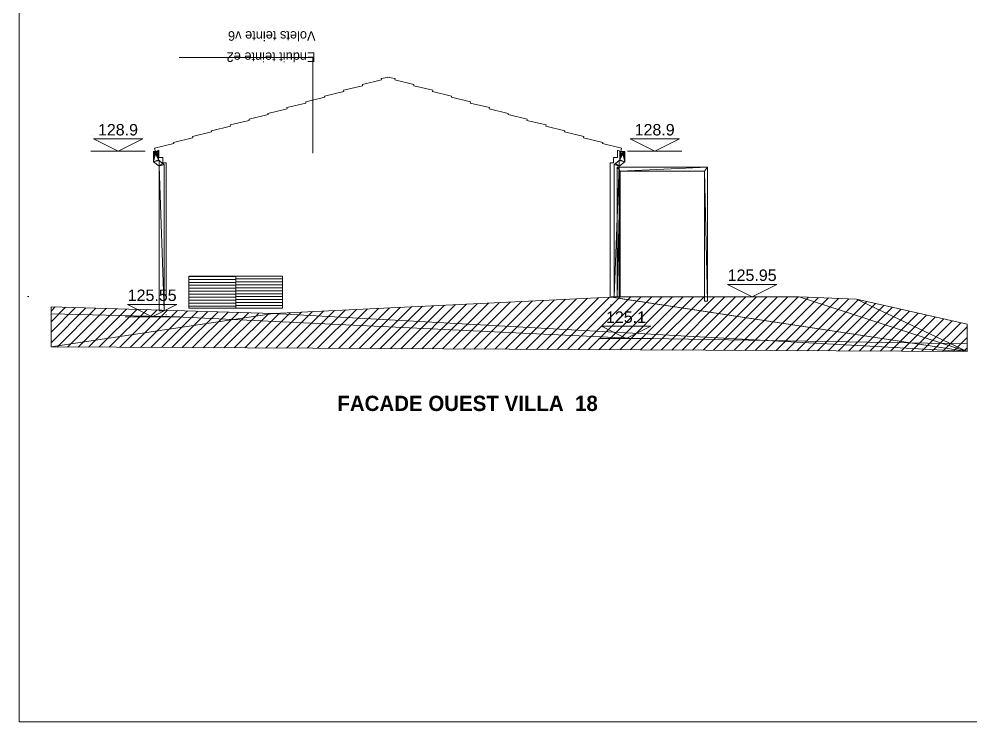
# Model space of a CAD drawing. Header units: metres. Extents: x -36.1 to 26, y -0.1 to 41.9.
# Drawn here: x -34.04 to -14.75, y -0.14 to 14.1 of the extents above; entities that cross this region are included whole.
import ezdxf
from ezdxf.enums import TextEntityAlignment as Align
from ezdxf.lldxf.tags import DXFTag

# ---------------------------------------------------------------- set-up
doc = ezdxf.new("R2010")
doc.units = ezdxf.units.M
doc.header["$MEASUREMENT"] = 0
for name, color, linetype in [('Calque commun', 7, 'Continuous'), ('Calque79', 7, 'Continuous'), ('Cotations', 7, 'Continuous')]:
    doc.layers.add(name, color=color, linetype=linetype)
doc.styles.add('Arial6', font='arial.ttf', dxfattribs={"height": 0.231939})
doc.styles.add('Century Gothic11', font='GOTHIC.TTF', dxfattribs={"height": 0.193938})
doc.styles.add('Century Gothic8', font='GOTHICB.TTF', dxfattribs={"height": 0.31023})
tags = doc.linetypes.add('HIDDEN', pattern=[0.375, 0.25, -0.125]).pattern_tags.tags
tags[6:7] = [DXFTag(74, 4), DXFTag(75, 0), DXFTag(340, '0'), DXFTag(46, 1.0), DXFTag(50, 0.0), DXFTag(44, 0.0), DXFTag(45, 0.0)]
tags[4:5] = [DXFTag(74, 4), DXFTag(75, 0), DXFTag(340, '0'), DXFTag(46, 1.0), DXFTag(50, 0.0), DXFTag(44, 0.0), DXFTag(45, 0.0)]

# ---------------------------------------------------------------- blocks, each defined once
blk = doc.blocks.new('Block4')
at = {"layer": 'Calque commun', "color": 0, "linetype": 'Continuous', "lineweight": 9}
blk.add_line((-0.55, 0), (0.55, 0), dxfattribs=at)
blk.add_polyline3d([(-0.5, 0.25, 0), (0, 0, 0), (0.5, 0.25, 0), (-0.5, 0.25, 0)], dxfattribs=at)
blk = doc.blocks.new('Lvl1')
at = {"layer": 'Calque commun', "color": 0, "linetype": 'ByBlock', "lineweight": -2}
blk.add_blockref('Block4', (0, 0), dxfattribs=at)
blk = doc.blocks.new('new214')
at = {"layer": 'Cotations', "color": 250, "linetype": 'ByBlock', "lineweight": -2}
blk.add_blockref('Lvl1', (-21.157, 11.419), dxfattribs=at)
at = {"layer": 'Cotations', "color": 212, "linetype": 'ByBlock', "lineweight": -2, "style": 'Arial6'}
blk.add_text('128.9', height=0.2319, dxfattribs=at).set_placement((-21.158, 11.669), align=Align.BOTTOM_CENTER)
blk = doc.blocks.new('new215')
at = {"layer": 'Cotations', "color": 250, "linetype": 'ByBlock', "lineweight": -2}
blk.add_blockref('Lvl1', (-32.032, 11.419), dxfattribs=at)
at = {"layer": 'Cotations', "color": 212, "linetype": 'ByBlock', "lineweight": -2, "style": 'Arial6'}
blk.add_text('128.9', height=0.2319, dxfattribs=at).set_placement((-32.033, 11.669), align=Align.BOTTOM_CENTER)
blk = doc.blocks.new('new216')
at = {"layer": 'Cotations', "color": 250, "linetype": 'ByBlock', "lineweight": -2}
blk.add_blockref('Lvl1', (-31.339, 8.066), dxfattribs=at)
at = {"layer": 'Cotations', "color": 212, "linetype": 'ByBlock', "lineweight": -2, "style": 'Arial6'}
blk.add_text('125.55', height=0.2319, dxfattribs=at).set_placement((-31.34, 8.316), align=Align.BOTTOM_CENTER)
blk = doc.blocks.new('new217')
at = {"layer": 'Cotations', "color": 250, "linetype": 'ByBlock', "lineweight": -2}
blk.add_blockref('Lvl1', (-19.181, 8.472), dxfattribs=at)
at = {"layer": 'Cotations', "color": 212, "linetype": 'ByBlock', "lineweight": -2, "style": 'Arial6'}
blk.add_text('125.95', height=0.2319, dxfattribs=at).set_placement((-19.182, 8.722), align=Align.BOTTOM_CENTER)
blk = doc.blocks.new('new232')
at = {"layer": 'Cotations', "color": 250, "linetype": 'ByBlock', "lineweight": -2}
blk.add_blockref('Lvl1', (-21.737, 7.623), dxfattribs=at)
at = {"layer": 'Cotations', "color": 212, "linetype": 'ByBlock', "lineweight": -2, "style": 'Arial6'}
blk.add_text('125.1', height=0.2319, dxfattribs=at).set_placement((-21.738, 7.873), align=Align.BOTTOM_CENTER)
blk = doc.blocks.new('hatch10')
at = {"layer": 'Calque commun', "color": 11, "linetype": 'Continuous', "lineweight": 9}
for p, q in [((-30.598, 8.883), (-29.648, 8.883)), ((-30.598, 8.823), (-29.648, 8.823)), ((-30.598, 8.763), (-29.648, 8.763)), ((-30.598, 8.703), (-29.648, 8.703)), ((-30.598, 8.643), (-29.648, 8.643)), ((-30.598, 8.583), (-29.648, 8.583)), ((-30.598, 8.523), (-29.648, 8.523)), ((-30.598, 8.463), (-29.648, 8.463)), ((-30.598, 8.403), (-29.648, 8.403)), ((-30.598, 8.343), (-29.648, 8.343)), ((-30.598, 8.283), (-29.648, 8.283))]:
    blk.add_line(p, q, dxfattribs=at)
mesh = blk.add_polyface(dxfattribs=at)
corners = [(-30.598, 8.887), (-29.648, 8.887), (-29.648, 8.239), (-30.598, 8.239)]
mesh.append_faces([[corners[k] for k in face] for face in [(0, 1, 2, 3)]], dxfattribs={"color": 11})
blk = doc.blocks.new('hatch11')
at = {"layer": 'Calque commun', "color": 11, "linetype": 'Continuous', "lineweight": 9}
for p, q in [((-29.648, 8.833), (-28.698, 8.833)), ((-29.648, 8.773), (-28.698, 8.773)), ((-29.648, 8.713), (-28.698, 8.713)), ((-29.648, 8.653), (-28.698, 8.653)), ((-29.648, 8.593), (-28.698, 8.593)), ((-29.648, 8.533), (-28.698, 8.533)), ((-29.648, 8.473), (-28.698, 8.473)), ((-29.648, 8.413), (-28.698, 8.413)), ((-29.648, 8.353), (-28.698, 8.353)), ((-29.648, 8.293), (-28.698, 8.293))]:
    blk.add_line(p, q, dxfattribs=at)
mesh = blk.add_polyface(dxfattribs=at)
corners = [(-29.648, 8.887), (-28.698, 8.887), (-28.698, 8.239), (-29.648, 8.239)]
mesh.append_faces([[corners[k] for k in face] for face in [(0, 1, 2, 3)]], dxfattribs={"color": 11})
blk = doc.blocks.new('hatch16')
at = {"layer": 'Calque commun', "color": 7, "linetype": 'Continuous', "lineweight": 9}
for p, q in [((-25.417, 8.301), (-26.298, 7.419)), ((-25.194, 8.311), (-26.087, 7.418)), ((-24.971, 8.322), (-25.876, 7.417)), ((-24.748, 8.333), (-25.665, 7.416)), ((-24.525, 8.344), (-25.454, 7.415)), ((-24.302, 8.354), (-25.243, 7.414)), ((-24.079, 8.365), (-25.032, 7.413)), ((-23.856, 8.376), (-24.821, 7.412)), ((-23.634, 8.387), (-24.61, 7.411)), ((-23.411, 8.398), (-24.399, 7.41)), ((-23.188, 8.408), (-24.187, 7.409)), ((-22.965, 8.419), (-23.976, 7.408)), ((-22.742, 8.43), (-23.765, 7.406)), ((-22.519, 8.441), (-23.554, 7.405)), ((-22.296, 8.452), (-23.343, 7.404)), ((-22.073, 8.462), (-23.132, 7.403)), ((-21.854, 8.469), (-22.921, 7.402)), ((-21.642, 8.469), (-22.71, 7.401)), ((-21.43, 8.469), (-22.499, 7.4)), ((-21.218, 8.469), (-22.288, 7.399)), ((-21.006, 8.469), (-22.077, 7.398)), ((-20.793, 8.469), (-21.865, 7.397)), ((-20.581, 8.469), (-21.654, 7.396)), ((-20.369, 8.469), (-21.443, 7.395)), ((-20.157, 8.469), (-21.232, 7.394)), ((-19.945, 8.469), (-21.021, 7.393)), ((-19.733, 8.469), (-20.81, 7.392)), ((-19.521, 8.469), (-20.599, 7.391)), ((-19.308, 8.469), (-20.388, 7.39)), ((-19.096, 8.469), (-20.177, 7.389)), ((-18.884, 8.469), (-19.966, 7.388)), ((-18.672, 8.469), (-19.755, 7.387)), ((-18.46, 8.469), (-19.544, 7.386)), ((-18.248, 8.469), (-19.332, 7.385)), ((-18.043, 8.462), (-19.121, 7.384)), ((-17.839, 8.454), (-18.91, 7.382)), ((-17.635, 8.446), (-18.699, 7.381)), ((-17.431, 8.438), (-18.488, 7.38)), ((-17.226, 8.43), (-18.277, 7.379)), ((-17.03, 8.415), (-18.066, 7.378)), ((-16.857, 8.375), (-17.855, 7.377)), ((-16.684, 8.336), (-17.644, 7.376)), ((-16.511, 8.297), (-17.433, 7.375)), ((-33.303, 8.264), (-33.389, 8.177)), ((-33.097, 8.258), (-33.389, 7.965)), ((-32.891, 8.251), (-33.389, 7.753)), ((-32.685, 8.245), (-33.389, 7.541)), ((-32.479, 8.239), (-33.264, 7.453)), ((-32.272, 8.233), (-33.053, 7.452)), ((-32.066, 8.227), (-32.842, 7.451)), ((-31.86, 8.221), (-32.631, 7.45)), ((-31.654, 8.215), (-32.42, 7.449)), ((-31.448, 8.209), (-32.209, 7.448)), ((-31.242, 8.203), (-31.998, 7.447)), ((-31.036, 8.196), (-31.787, 7.446)), ((-30.83, 8.19), (-31.576, 7.445)), ((-30.624, 8.184), (-31.365, 7.444)), ((-30.418, 8.178), (-31.153, 7.443)), ((-30.212, 8.172), (-30.942, 7.442)), ((-30.006, 8.166), (-30.731, 7.441)), ((-29.8, 8.16), (-30.52, 7.44)), ((-29.594, 8.154), (-30.309, 7.439)), ((-29.388, 8.148), (-30.098, 7.438)), ((-29.182, 8.142), (-29.887, 7.437)), ((-28.976, 8.135), (-29.676, 7.436)), ((-28.761, 8.139), (-29.465, 7.435)), ((-28.538, 8.15), (-29.254, 7.434)), ((-28.315, 8.16), (-29.043, 7.433)), ((-28.092, 8.171), (-28.831, 7.431)), ((-27.869, 8.182), (-28.62, 7.43)), ((-27.646, 8.193), (-28.409, 7.429)), ((-27.423, 8.203), (-28.198, 7.428)), ((-27.2, 8.214), (-27.987, 7.427)), ((-26.977, 8.225), (-27.776, 7.426)), ((-26.754, 8.236), (-27.565, 7.425)), ((-26.531, 8.247), (-27.354, 7.424)), ((-26.309, 8.257), (-27.143, 7.423)), ((-26.086, 8.268), (-26.932, 7.422)), ((-25.863, 8.279), (-26.721, 7.421)), ((-25.64, 8.29), (-26.509, 7.42)), ((-16.338, 8.257), (-17.222, 7.374)), ((-16.165, 8.218), (-17.01, 7.373)), ((-15.993, 8.179), (-16.799, 7.372)), ((-15.82, 8.139), (-16.588, 7.371)), ((-15.647, 8.1), (-16.377, 7.37)), ((-15.474, 8.061), (-16.166, 7.369)), ((-15.301, 8.022), (-15.955, 7.368)), ((-15.128, 7.982), (-15.744, 7.367)), ((-14.956, 7.943), (-15.533, 7.366)), ((-14.826, 7.861), (-15.322, 7.365)), ((-14.826, 7.649), (-15.111, 7.364)), ((-14.826, 7.437), (-14.9, 7.363))]:
    blk.add_line(p, q, dxfattribs=at)
at = {"layer": 'Calque commun', "color": 7, "linetype": 'Continuous', "lineweight": 18}
mesh = blk.add_polyface(dxfattribs=at)
corners = [(-18.228, 8.469), (-22.041, 8.469), (-22.025, 8.464), (-14.826, 7.362), (-14.826, 7.913), (-17.07, 8.424), (-22.041, 8.464), (-28.884, 8.133), (-33.389, 7.454), (-33.389, 8.266)]
mesh.append_faces([[corners[k] for k in face] for face in [(3, 7, 8)]], dxfattribs={"vtx0": -1, "vtx1": -1, "color": 7})
mesh.append_faces([[corners[k] for k in face] for face in [(3, 0, 2)]], dxfattribs={"vtx0": -1, "vtx1": -1, "vtx2": -1, "color": 7})
mesh.append_faces([[corners[k] for k in face] for face in [(3, 6, 7), (3, 2, 6), (3, 5, 0)]], dxfattribs={"vtx0": -1, "vtx2": -1, "color": 7})
mesh.append_faces([[corners[k] for k in face] for face in [(0, 1, 2), (3, 4, 5), (7, 9, 8)]], dxfattribs={"vtx2": -1, "color": 7})

msp = doc.modelspace()

# ---------------------------------------------------------------- linework, layer by layer
at = {"layer": 'Calque commun', "color": 7, "linetype": 'Continuous', "lineweight": 9}
for p, q in [((-32.565, 11.731), (-32.565, 11.731)), ((-20.758, 11.731), (-20.758, 11.731)), ((-33.841, 8.475), (-33.866, 8.475)), ((-33.851, 8.475), (-33.851, 8.475)), ((-22.04, 8.309), (-22.05, 8.309)), ((-31.05, 8.107), (-31.06, 8.107)), ((-21.782, 7.634), (-21.782, 7.643)), ((-21.782, 7.643), (-21.782, 7.622))]:
    msp.add_line(p, q, dxfattribs=at)
at = {"layer": 'Calque commun', "color": 26, "linetype": 'HIDDEN', "lineweight": 18}
for p, q in [((-31.159, 8.071), (-33.389, 8.123)), ((-30.994, 8.07), (-31.159, 8.071)), ((-30.994, 8.07), (-21.679, 7.633)), ((-21.679, 7.633), (-14.826, 7.52))]:
    msp.add_line(p, q, dxfattribs=at)
at = {"layer": 'Calque commun', "color": 5, "linetype": 'Continuous', "lineweight": 18}
msp.add_polyline3d([(-30.794, 13.317, 0), (-28.086, 13.317, 0), (-28.086, 11.383, 0)], dxfattribs=at)
at = {"layer": 'Calque79', "color": 7, "linetype": 'Continuous', "lineweight": 9}
msp.add_line((-21.941, 11.075), (-21.941, 11.075), dxfattribs=at)
msp.add_line((-21.941, 11.075), (-21.941, 11.075), dxfattribs=at)
at = {"layer": 'Cotations', "color": 7, "linetype": 'Continuous', "lineweight": 9}
for points in [[(-31.059, 8.469, 0), (-31.059, 11.187, 0), (-31.122, 11.187, 0), (-31.122, 11.293, 0), (-31.203, 11.293, 0), (-31.203, 11.439, 0), (-31.272, 11.417, 0), (-31.29, 11.482, 0), (-30.903, 11.575, 0), (-30.907, 11.599, 0), (-30.52, 11.692, 0), (-30.518, 11.692, 0), (-30.525, 11.717, 0), (-30.135, 11.809, 0), (-30.141, 11.834, 0), (-29.755, 11.926, 0), (-29.759, 11.951, 0), (-29.372, 12.043, 0), (-29.376, 12.068, 0), (-28.989, 12.16, 0), (-28.994, 12.185, 0), (-28.606, 12.278, 0), (-28.611, 12.303, 0), (-28.224, 12.395, 0), (-28.228, 12.42, 0), (-27.841, 12.512, 0), (-27.846, 12.537, 0), (-27.458, 12.629, 0), (-27.463, 12.654, 0), (-27.076, 12.746, 0), (-27.08, 12.771, 0), (-26.693, 12.863, 0), (-26.698, 12.89, 0), (-26.539, 12.922, 0)], [(-22.058, 8.469, 0), (-22.058, 11.187, 0), (-21.995, 11.187, 0), (-21.995, 11.293, 0), (-21.914, 11.293, 0), (-21.914, 11.439, 0), (-21.845, 11.417, 0), (-21.827, 11.482, 0), (-22.215, 11.575, 0), (-22.21, 11.599, 0), (-22.597, 11.692, 0), (-22.599, 11.692, 0), (-22.593, 11.717, 0), (-22.982, 11.809, 0), (-22.976, 11.834, 0), (-23.363, 11.926, 0), (-23.358, 11.951, 0), (-23.745, 12.043, 0), (-23.741, 12.068, 0), (-24.128, 12.16, 0), (-24.123, 12.185, 0), (-24.511, 12.278, 0), (-24.506, 12.303, 0), (-24.893, 12.395, 0), (-24.889, 12.42, 0), (-25.276, 12.512, 0), (-25.272, 12.537, 0), (-25.659, 12.629, 0), (-25.654, 12.654, 0), (-26.041, 12.746, 0), (-26.037, 12.771, 0), (-26.424, 12.863, 0), (-26.419, 12.89, 0), (-26.578, 12.922, 0)]]:
    msp.add_polyline3d(points, dxfattribs=at)

# ---------------------------------------------------------------- block references
at = {"layer": 'Calque commun', "color": 0, "linetype": 'ByBlock', "lineweight": -2}
for name in ['hatch10', 'hatch11', 'hatch16']:
    msp.add_blockref(name, (0, 0), dxfattribs=at)
at = {"layer": 'Cotations', "color": 212, "linetype": 'ByBlock', "lineweight": -2}
for name in ['new215', 'new214', 'new217', 'new216', 'new232']:
    msp.add_blockref(name, (0, 0), dxfattribs=at)

# ---------------------------------------------------------------- texts
at = {"layer": 'Calque commun', "color": 5, "linetype": 'ByBlock', "lineweight": -2, "style": 'Century Gothic8'}
msp.add_text('FACADE OUEST VILLA  18', height=0.31023, dxfattribs=at).set_placement((-27.588, 6.467), align=Align.TOP_LEFT)
at = {"layer": 'Calque commun', "color": 5, "linetype": 'ByBlock', "lineweight": -2, "insert": (-28.03, 13.854), "char_height": 0.19394, "attachment_point": 7, "rotation": 180, "line_spacing_factor": 1.330319, "style": 'Century Gothic11'}
msp.add_mtext('Enduit teinte e2\\PVolets teinte v6', dxfattribs=at)

# ---------------------------------------------------------------- meshes
at = {"layer": 'Calque commun', "color": 7, "linetype": 'Continuous', "lineweight": 9}
mesh = msp.add_polyface(dxfattribs=at)
corners = [(25.962, 41.858), (-34.038, 41.858), (-34.038, -0.142), (25.962, -0.142)]
mesh.append_faces([[corners[k] for k in face] for face in [(0, 1, 2, 3)]], dxfattribs={"color": 7})
at = {"layer": 'Calque commun', "color": 8, "linetype": 'Continuous', "lineweight": 9}
mesh = msp.add_polyface(dxfattribs=at)
corners = [(-31.303, 11.388), (-31.306, 11.391), (-31.31, 11.397), (-31.315, 11.413), (-31.24, 11.377), (-31.259, 11.371), (-31.272, 11.371), (-31.263, 11.371), (-31.244, 11.376), (-31.251, 11.373), (-31.313, 11.405), (-31.315, 11.409), (-31.215, 11.413), (-31.228, 11.388), (-31.231, 11.385), (-31.234, 11.382), (-31.237, 11.38), (-31.279, 11.373), (-31.291, 11.377), (-31.312, 11.401), (-31.219, 11.401), (-31.255, 11.372), (-31.276, 11.372), (-31.294, 11.38), (-31.216, 11.409), (-31.218, 11.405), (-31.308, 11.394), (-31.221, 11.397), (-31.248, 11.374), (-31.223, 11.394), (-31.225, 11.391), (-31.287, 11.376), (-31.3, 11.385), (-31.297, 11.382), (-31.283, 11.374), (-31.268, 11.371)]
mesh.append_faces([[corners[k] for k in face] for face in [(6, 7, 35)]], dxfattribs={"vtx0": -1, "color": 8})
mesh.append_faces([[corners[k] for k in face] for face in [(8, 9, 4), (12, 13, 3), (19, 3, 2), (23, 3, 18), (27, 13, 20), (14, 16, 13)]], dxfattribs={"vtx0": -1, "vtx1": -1, "color": 8})
mesh.append_faces([[corners[k] for k in face] for face in [(3, 4, 5), (17, 18, 6), (12, 20, 13), (23, 0, 3), (18, 3, 6), (9, 5, 4), (16, 3, 13), (0, 2, 3), (6, 3, 5)]], dxfattribs={"vtx0": -1, "vtx1": -1, "vtx2": -1, "color": 8})
mesh.append_faces([[corners[k] for k in face] for face in [(6, 5, 7), (12, 25, 20), (17, 31, 18), (23, 32, 0), (27, 30, 13)]], dxfattribs={"vtx0": -1, "vtx2": -1, "color": 8})
mesh.append_faces([[corners[k] for k in face] for face in [(0, 1, 2), (19, 10, 3), (16, 4, 3)]], dxfattribs={"vtx1": -1, "vtx2": -1, "color": 8})
mesh.append_faces([[corners[k] for k in face] for face in [(10, 11, 3), (14, 15, 16), (9, 21, 5), (6, 22, 17), (12, 24, 25), (1, 26, 2), (8, 28, 9), (27, 29, 30), (23, 33, 32), (17, 34, 31)]], dxfattribs={"vtx2": -1, "color": 8})
mesh = msp.add_polyface(dxfattribs=at)
corners = [(-31.232, 11.384), (-31.215, 11.242), (-31.236, 11.38), (-31.221, 11.397), (-31.219, 11.402), (-31.2, 11.117), (-31.1, 11.148), (-31.1, 8.189), (-31.228, 11.388), (-31.2, 11.229), (-31.315, 11.203), (-31.279, 11.373), (-31.285, 11.375), (-31.246, 11.375), (-31.251, 11.373), (-31.215, 11.413), (-31.217, 11.407), (-31.129, 11.172), (-31.295, 11.38), (-31.29, 11.377), (-31.315, 11.413), (-31.314, 11.407), (-31.268, 11.371), (-31.263, 11.371), (-31.274, 11.371), (-31.2, 8.189), (-31.224, 11.392), (-31.241, 11.377), (-31.299, 11.384), (-31.303, 11.388), (-31.257, 11.371), (-31.307, 11.392), (-31.312, 11.402), (-31.31, 11.397)]
mesh.append_faces([[corners[k] for k in face] for face in [(0, 1, 2), (11, 10, 12), (13, 1, 14), (9, 10, 1), (27, 1, 13), (28, 10, 29), (26, 1, 8), (22, 1, 24), (18, 10, 28), (31, 10, 33), (33, 10, 32)]], dxfattribs={"vtx0": -1, "vtx1": -1, "color": 8})
mesh.append_faces([[corners[k] for k in face] for face in [(10, 24, 1)]], dxfattribs={"vtx0": -1, "vtx1": -1, "vtx2": -1, "color": 8})
mesh.append_faces([[corners[k] for k in face] for face in [(1, 3, 4), (5, 6, 7), (9, 5, 10), (5, 17, 6), (1, 26, 3), (1, 4, 16), (10, 21, 32)]], dxfattribs={"vtx0": -1, "vtx2": -1, "color": 8})
mesh.append_faces([[corners[k] for k in face] for face in [(15, 1, 16), (25, 5, 7)]], dxfattribs={"vtx1": -1, "color": 8})
mesh.append_faces([[corners[k] for k in face] for face in [(0, 8, 1), (18, 19, 10), (19, 12, 10), (22, 23, 1), (11, 24, 10), (23, 30, 1), (31, 29, 10), (30, 14, 1), (27, 2, 1), (9, 17, 5)]], dxfattribs={"vtx1": -1, "vtx2": -1, "color": 8})
mesh.append_faces([[corners[k] for k in face] for face in [(10, 20, 21)]], dxfattribs={"vtx2": -1, "color": 8})
mesh = msp.add_polyface(dxfattribs=at)
corners = [(-21.768, 11.397), (-21.766, 11.402), (-21.763, 11.203), (-21.879, 11.117), (-21.879, 11.229), (-21.771, 11.392), (-21.788, 11.377), (-21.793, 11.375), (-21.779, 11.384), (-21.775, 11.388), (-21.863, 11.242), (-21.837, 11.377), (-21.832, 11.375), (-21.857, 11.397), (-21.854, 11.392), (-21.842, 11.38), (-21.86, 11.402), (-21.799, 11.373), (-21.804, 11.371), (-21.816, 11.371), (-21.81, 11.371), (-21.949, 11.172), (-21.784, 11.38), (-21.763, 11.413), (-21.764, 11.407), (-21.879, 8.469), (-21.979, 8.469), (-21.821, 11.371), (-21.851, 11.388), (-21.846, 11.384), (-21.863, 11.413), (-21.861, 11.407), (-21.827, 11.373), (-21.979, 11.148)]
mesh.append_faces([[corners[k] for k in face] for face in [(3, 4, 2), (0, 2, 5), (6, 2, 7), (10, 2, 4), (17, 2, 18), (8, 2, 22), (22, 2, 6), (5, 2, 9)]], dxfattribs={"vtx0": -1, "vtx1": -1, "color": 8})
mesh.append_faces([[corners[k] for k in face] for face in [(10, 18, 2)]], dxfattribs={"vtx0": -1, "vtx1": -1, "vtx2": -1, "color": 8})
mesh.append_faces([[corners[k] for k in face] for face in [(10, 11, 12), (10, 13, 14), (10, 15, 11), (10, 16, 13), (10, 19, 20), (3, 21, 4), (10, 20, 18), (10, 27, 19), (10, 28, 29), (2, 1, 24), (10, 32, 27), (10, 29, 15), (10, 31, 16), (10, 14, 28), (10, 12, 32), (3, 26, 33), (3, 33, 21)]], dxfattribs={"vtx0": -1, "vtx2": -1, "color": 8})
mesh.append_faces([[corners[k] for k in face] for face in [(23, 2, 24)]], dxfattribs={"vtx1": -1, "color": 8})
mesh.append_faces([[corners[k] for k in face] for face in [(0, 1, 2), (8, 9, 2), (17, 7, 2)]], dxfattribs={"vtx1": -1, "vtx2": -1, "color": 8})
mesh.append_faces([[corners[k] for k in face] for face in [(3, 25, 26), (10, 30, 31)]], dxfattribs={"vtx2": -1, "color": 8})
mesh = msp.add_polyface(dxfattribs=at)
corners = [(-21.841, 11.38), (-21.848, 11.385), (-21.851, 11.388), (-21.819, 11.371), (-21.823, 11.372), (-21.827, 11.373), (-21.791, 11.376), (-21.795, 11.374), (-21.799, 11.373), (-21.838, 11.377), (-21.834, 11.376), (-21.853, 11.391), (-21.857, 11.397), (-21.784, 11.38), (-21.778, 11.385), (-21.781, 11.382), (-21.807, 11.371), (-21.811, 11.371), (-21.803, 11.372), (-21.845, 11.382), (-21.861, 11.405), (-21.862, 11.409), (-21.863, 11.413), (-21.859, 11.401), (-21.815, 11.371), (-21.788, 11.377), (-21.775, 11.388), (-21.768, 11.397), (-21.772, 11.391), (-21.763, 11.413), (-21.765, 11.405), (-21.766, 11.401), (-21.764, 11.409), (-21.855, 11.394), (-21.831, 11.374), (-21.77, 11.394)]
mesh.append_faces([[corners[k] for k in face] for face in [(13, 14, 15), (10, 5, 34)]], dxfattribs={"vtx0": -1, "color": 8})
mesh.append_faces([[corners[k] for k in face] for face in [(9, 5, 10), (23, 2, 12), (0, 22, 9), (27, 26, 31), (29, 9, 22)]], dxfattribs={"vtx0": -1, "vtx1": -1, "color": 8})
mesh.append_faces([[corners[k] for k in face] for face in [(3, 5, 9), (25, 3, 9), (23, 22, 2), (29, 25, 9), (29, 31, 26), (0, 2, 22), (25, 16, 3), (25, 8, 16), (29, 26, 13)]], dxfattribs={"vtx0": -1, "vtx1": -1, "vtx2": -1, "color": 8})
mesh.append_faces([[corners[k] for k in face] for face in [(0, 1, 2), (13, 26, 14), (27, 28, 26), (29, 30, 31), (29, 13, 25)]], dxfattribs={"vtx0": -1, "vtx2": -1, "color": 8})
mesh.append_faces([[corners[k] for k in face] for face in [(2, 11, 12), (16, 17, 3), (25, 6, 8), (23, 20, 22)]], dxfattribs={"vtx1": -1, "vtx2": -1, "color": 8})
mesh.append_faces([[corners[k] for k in face] for face in [(3, 4, 5), (6, 7, 8), (8, 18, 16), (0, 19, 1), (20, 21, 22), (17, 24, 3), (29, 32, 30), (11, 33, 12), (27, 35, 28)]], dxfattribs={"vtx2": -1, "color": 8})
at = {"layer": 'Calque commun', "color": 7, "linetype": 'Continuous', "lineweight": 9}
mesh = msp.add_polyface(dxfattribs=at)
corners = [(-20.085, 11.099), (-20.085, 8.382), (-20.146, 11.015), (-21.92, 8.469), (-21.858, 11.015), (-21.859, 8.469), (-21.92, 11.099), (-20.146, 8.382)]
mesh.append_faces([[corners[k] for k in face] for face in [(3, 4, 5)]], dxfattribs={"vtx0": -1, "color": 7})
mesh.append_faces([[corners[k] for k in face] for face in [(4, 0, 2)]], dxfattribs={"vtx0": -1, "vtx1": -1, "color": 7})
mesh.append_faces([[corners[k] for k in face] for face in [(4, 6, 0)]], dxfattribs={"vtx0": -1, "vtx2": -1, "color": 7})
mesh.append_faces([[corners[k] for k in face] for face in [(0, 1, 2), (3, 6, 4)]], dxfattribs={"vtx1": -1, "vtx2": -1, "color": 7})
mesh.append_faces([[corners[k] for k in face] for face in [(1, 7, 2)]], dxfattribs={"vtx2": -1, "color": 7})

doc.saveas('drawing.dxf')
